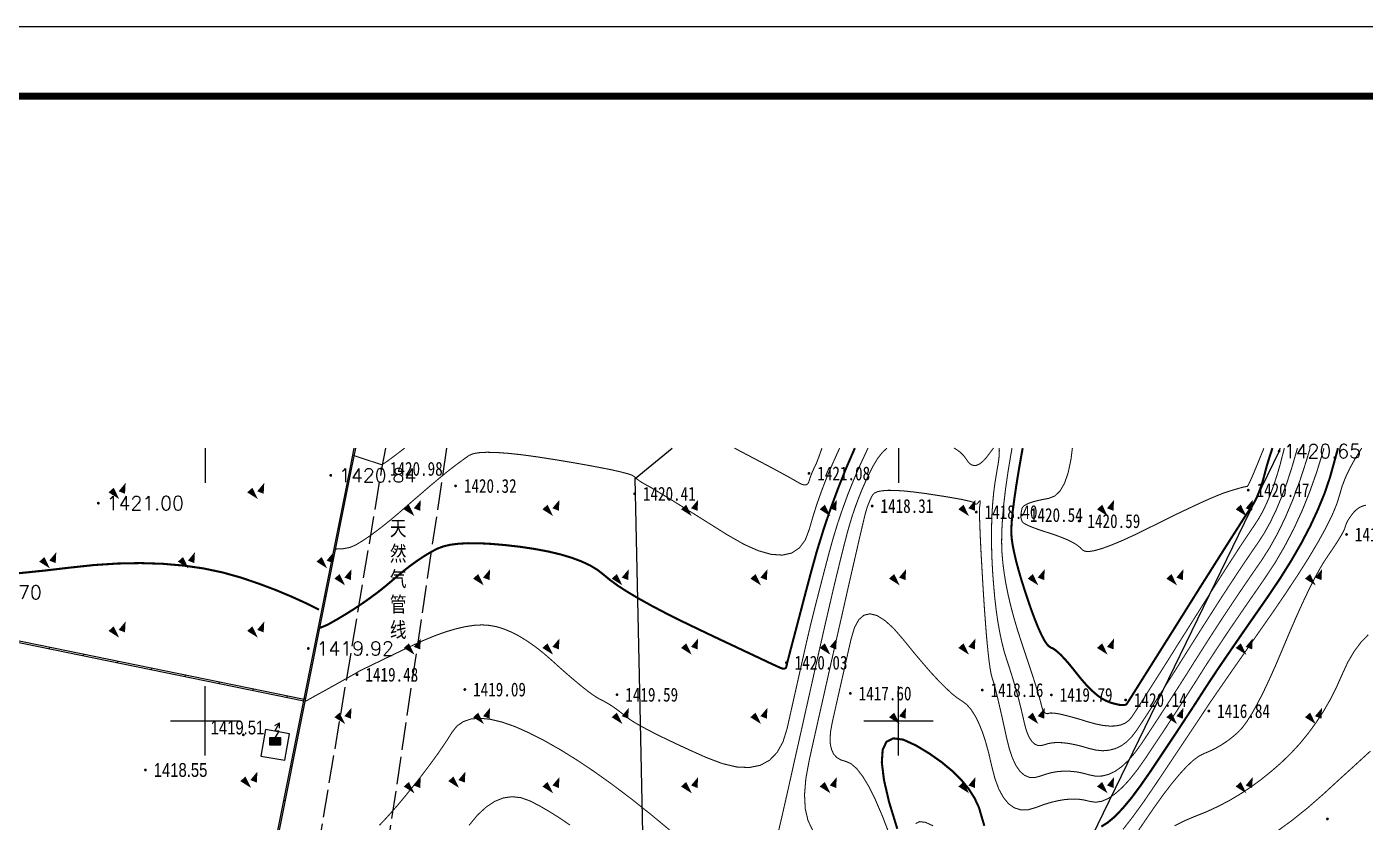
# Model space of a CAD drawing. Extents: x 496261 to 1768172, y 3738341 to 4579341.
# Drawn here: x 497074.3 to 497267.3, y 4379685.4 to 4379800.2 of the extents above; entities that cross this region are included whole.
import ezdxf
from ezdxf.enums import TextEntityAlignment as Align

# ---------------------------------------------------------------- set-up
doc = ezdxf.new("R2010")
doc.units = 0
doc.header["$MEASUREMENT"] = 0
doc.linetypes.add('X1', pattern=[5, 4, -1])
doc.layers.get('0').update_dxf_attribs({"color": 8, "linetype": 'CONTINUOUS'})
for name, color, linetype in [('DGX', 8, 'CONTINUOUS'), ('DMTZ', 8, 'CONTINUOUS'), ('GCD', 8, 'CONTINUOUS'), ('GXYZ', 8, 'CONTINUOUS'), ('JMD', 8, 'CONTINUOUS'), ('lgcd', 8, 'CONTINUOUS'), ('PUB_TITLE', 7, 'CONTINUOUS'), ('TK', 8, 'CONTINUOUS'), ('ZBTZ', 8, 'CONTINUOUS')]:
    doc.layers.add(name, color=color, linetype=linetype)
doc.styles.add('HZ', font='', dxfattribs={"width": 0.8})
doc.styles.get("Standard").update_dxf_attribs({"font": 'rs.shx', "bigfont": 'hztxt.shx'})
doc.styles.add('SZTH', font='', dxfattribs={"width": 0.8, "height": 3})
doc.styles.get('HZ').set_extended_font_data('SimSun')
doc.styles.get('SZTH').set_extended_font_data('FZZhongDengXian-Z07S')
doc.linetypes.add('10411', pattern='A,2,[150,AAA.SHX,S=1,R=0,X=0,Y=1],2,[151,AAA.SHX,S=1,R=0,X=0,Y=3],1e-11', length=4)

# ---------------------------------------------------------------- blocks, each defined once
blk = doc.blocks.new('GC200')
at = {"linetype": 'Continuous', "const_width": 0.2, "flags": 128}
blk.add_lwpolyline([(-0.1, 0, 1), (0.1, 0, 1)], format="xyb", close=True, dxfattribs=at)
blk = doc.blocks.new('gc090')
for points in [[(1.07, 1.45, 0, 1, 0), (0.52, 0.05, 1, 1, 0)], [(-1.02, 0.41, 1, 0, 0), (0.15, -0.9, 0, 0, 0)]]:
    blk.add_lwpolyline(points, format="xyseb")
blk = doc.blocks.new('*U17')
at = {"linetype": 'Continuous'}
for points in [[(0.8, 1), (-0.8, 1), (0.8, 0)], [(-0.8, 0), (0.8, 0), (-0.8, 1)], [(0.8, 0), (-0.8, 0), (0, 0)]]:
    blk.add_solid(points, dxfattribs=at)
blk = doc.blocks.new('gc129')
at = {"linetype": 'Continuous', "flags": 128}
for points in [[(-0.05, 2), (0.64, 3.2)], [(-0.05, 2.8), (0.64, 3.2)], [(0.58, 2), (-0.05, 2)], [(0, 1), (0.58, 2)], [(0.64, 2.4), (0.64, 3.2)], [(-0.8, 0), (0, 0), (0.8, 0), (0.8, 1), (-0.8, 1), (-0.8, 0)]]:
    blk.add_lwpolyline(points, dxfattribs=at)
at = {"linetype": 'Continuous'}
blk.add_blockref('*U17', (0, 0), dxfattribs=at)

msp = doc.modelspace()

# ---------------------------------------------------------------- linework, layer by layer
at = {"layer": 'DGX', "color": 8, "linetype": 'Continuous'}
for points, const_width, elevation in [([(497114.44, 4379702.82), (497114.84, 4379703.04), (497116.22, 4379703.81), (497117.57, 4379704.55), (497118.74, 4379705.2), (497119.73, 4379705.76), (497120.55, 4379706.22), (497121.19, 4379706.58), (497121.66, 4379706.84), (497121.95, 4379707.01), (497122.07, 4379707.09), (497122.21, 4379707.17), (497122.58, 4379707.35), (497123.18, 4379707.65), (497124.01, 4379708.05), (497125.06, 4379708.56), (497126.34, 4379709.18), (497127.85, 4379709.91), (497129.59, 4379710.74), (497131.39, 4379711.57), (497133.08, 4379712.27), (497134.67, 4379712.84), (497136.15, 4379713.28), (497137.53, 4379713.6), (497138.79, 4379713.79), (497139.96, 4379713.85), (497141.01, 4379713.78), (497142.03, 4379713.59), (497143.09, 4379713.26), (497144.18, 4379712.81), (497145.3, 4379712.23), (497146.46, 4379711.51), (497147.66, 4379710.67), (497148.89, 4379709.7), (497150.15, 4379708.59), (497151.38, 4379707.48), (497152.51, 4379706.49), (497153.53, 4379705.63), (497154.44, 4379704.88), (497155.24, 4379704.25), (497155.94, 4379703.74), (497156.54, 4379703.35), (497157.02, 4379703.08), (497157.46, 4379702.86), (497157.9, 4379702.62), (497158.35, 4379702.35), (497158.8, 4379702.06), (497159.25, 4379701.74), (497159.71, 4379701.4), (497160.17, 4379701.04), (497160.64, 4379700.66), (497161.23, 4379700.22), (497162.07, 4379699.69), (497163.15, 4379699.08), (497164.48, 4379698.38), (497166.06, 4379697.59), (497167.88, 4379696.72), (497169.95, 4379695.76), (497172.27, 4379694.72), (497174.59, 4379693.84), (497176.66, 4379693.35), (497178.49, 4379693.27), (497180.07, 4379693.59), (497181.4, 4379694.32), (497182.49, 4379695.44), (497183.34, 4379696.97), (497183.94, 4379698.9), (497184.4, 4379700.96), (497184.83, 4379702.88), (497185.23, 4379704.66), (497185.6, 4379706.29), (497185.93, 4379707.79), (497186.24, 4379709.14), (497186.51, 4379710.35), (497186.75, 4379711.41), (497187, 4379712.48), (497187.29, 4379713.71), (497187.63, 4379715.08), (497188.01, 4379716.61), (497188.44, 4379718.28), (497188.91, 4379720.11), (497189.42, 4379722.08), (497189.98, 4379724.21), (497190.59, 4379726.4), (497191.25, 4379728.57), (497191.98, 4379730.7), (497192.75, 4379732.81), (497193.59, 4379734.89), (497194.48, 4379736.95), (497195.43, 4379738.98), (497195.62, 4379739.36)], 0.15, 1419.5), ([(497116.56, 4379713.42), (497117.65, 4379713.87), (497118.99, 4379714.63), (497120.28, 4379715.4), (497121.52, 4379716.18), (497122.7, 4379716.97), (497123.83, 4379717.77), (497124.91, 4379718.57), (497125.93, 4379719.38), (497126.91, 4379720.2), (497127.84, 4379721), (497128.74, 4379721.73), (497129.61, 4379722.41), (497130.46, 4379723.02), (497131.28, 4379723.58), (497132.07, 4379724.08), (497132.83, 4379724.51), (497133.57, 4379724.89), (497134.39, 4379725.19), (497135.39, 4379725.42), (497136.58, 4379725.57), (497137.97, 4379725.64), (497139.54, 4379725.63), (497141.3, 4379725.54), (497143.24, 4379725.37), (497145.38, 4379725.13), (497147.52, 4379724.81), (497149.49, 4379724.44), (497151.27, 4379724.02), (497152.87, 4379723.54), (497154.29, 4379723.01), (497155.54, 4379722.42), (497156.6, 4379721.78), (497157.49, 4379721.08), (497158.4, 4379720.33), (497159.54, 4379719.5), (497160.92, 4379718.61), (497162.54, 4379717.65), (497164.39, 4379716.62), (497166.48, 4379715.52), (497168.8, 4379714.36), (497171.35, 4379713.13), (497173.87, 4379711.93), (497176.08, 4379710.89), (497177.98, 4379709.99), (497179.58, 4379709.24), (497180.86, 4379708.63), (497181.84, 4379708.17), (497182.52, 4379707.86), (497182.88, 4379707.69), (497183.08, 4379707.61), (497183.25, 4379707.56), (497183.41, 4379707.53), (497183.54, 4379707.54), (497183.64, 4379707.57), (497183.73, 4379707.63), (497183.79, 4379707.71), (497183.83, 4379707.83), (497183.86, 4379707.95), (497183.89, 4379708.07), (497183.91, 4379708.17), (497183.93, 4379708.27), (497183.95, 4379708.36), (497183.97, 4379708.44), (497183.99, 4379708.52), (497184, 4379708.58), (497184.07, 4379708.83), (497184.23, 4379709.47), (497184.5, 4379710.49), (497184.87, 4379711.89), (497185.34, 4379713.68), (497185.91, 4379715.85), (497186.58, 4379718.41), (497187.36, 4379721.35), (497188.22, 4379724.46), (497189.17, 4379727.54), (497190.19, 4379730.57), (497191.3, 4379733.57), (497192.48, 4379736.53), (497193.71, 4379739.36)], 0.3, 1420), ([(497118.83, 4379724.8), (497118.88, 4379724.8), (497119.96, 4379724.85), (497120.87, 4379725.03), (497121.62, 4379725.34), (497122.32, 4379725.75), (497123.07, 4379726.23), (497123.88, 4379726.79), (497124.75, 4379727.43), (497125.66, 4379728.13), (497126.64, 4379728.92), (497127.67, 4379729.78), (497128.75, 4379730.71), (497129.81, 4379731.64), (497130.79, 4379732.48), (497131.68, 4379733.25), (497132.48, 4379733.94), (497133.2, 4379734.54), (497133.82, 4379735.06), (497134.36, 4379735.51), (497134.8, 4379735.87), (497135.21, 4379736.19), (497135.61, 4379736.5), (497136.02, 4379736.81), (497136.43, 4379737.12), (497136.84, 4379737.42), (497137.25, 4379737.72), (497137.66, 4379738.02), (497138.07, 4379738.31), (497138.63, 4379738.55), (497139.47, 4379738.7), (497140.6, 4379738.76), (497142.01, 4379738.73), (497143.7, 4379738.61), (497145.68, 4379738.4), (497147.94, 4379738.09), (497150.49, 4379737.69), (497153.02, 4379737.27), (497155.23, 4379736.88), (497157.13, 4379736.52), (497158.71, 4379736.21), (497159.97, 4379735.92), (497160.91, 4379735.67), (497161.54, 4379735.46), (497161.85, 4379735.28), (497162.02, 4379735.12), (497162.21, 4379734.96), (497162.42, 4379734.79), (497162.66, 4379734.62), (497162.93, 4379734.44), (497163.22, 4379734.27), (497163.53, 4379734.09), (497163.87, 4379733.91), (497164.36, 4379733.64), (497165.11, 4379733.19), (497166.13, 4379732.57), (497167.43, 4379731.78), (497168.99, 4379730.81), (497170.82, 4379729.67), (497172.91, 4379728.36), (497175.28, 4379726.87), (497177.65, 4379725.51), (497179.77, 4379724.56), (497181.64, 4379724.03), (497183.25, 4379723.92), (497184.6, 4379724.22), (497185.7, 4379724.95), (497186.55, 4379726.09), (497187.14, 4379727.65), (497187.65, 4379729.44), (497188.23, 4379731.27), (497188.89, 4379733.13), (497189.62, 4379735.04), (497190.44, 4379736.98), (497191.33, 4379738.96), (497191.51, 4379739.36)], 0.15, 1420.5), ([(497121.52, 4379738.26), (497121.59, 4379738.24), (497123.67, 4379737.55), (497124.95, 4379737.13), (497125.42, 4379736.98), (497125.58, 4379737.03), (497125.91, 4379737.23), (497126.41, 4379737.58), (497127.08, 4379738.07), (497127.92, 4379738.71), (497128.77, 4379739.36)], 0.15, 1421), ([(497176.34, 4379739.36), (497176.91, 4379739.06), (497178.87, 4379738.03), (497180.58, 4379737.13), (497182.04, 4379736.35), (497183.26, 4379735.69), (497184.23, 4379735.16), (497184.95, 4379734.75), (497185.43, 4379734.47), (497185.76, 4379734.28), (497186.06, 4379734.14), (497186.32, 4379734.07), (497186.55, 4379734.05), (497186.74, 4379734.09), (497186.9, 4379734.2), (497187.02, 4379734.36), (497187.1, 4379734.58), (497187.17, 4379734.83), (497187.25, 4379735.09), (497187.35, 4379735.35), (497187.45, 4379735.62), (497187.56, 4379735.89), (497187.69, 4379736.17), (497187.82, 4379736.46), (497187.97, 4379736.75), (497188.17, 4379737.19), (497188.46, 4379737.94), (497188.84, 4379739), (497188.97, 4379739.36)], 0.15, 1421), ([(497182.39, 4379682.76), (497183.17, 4379686.1), (497184.05, 4379689.98), (497184.94, 4379693.97), (497185.78, 4379697.7), (497186.55, 4379701.14), (497187.26, 4379704.31), (497187.91, 4379707.21), (497188.5, 4379709.83), (497189.03, 4379712.17), (497189.5, 4379714.25), (497189.94, 4379716.14), (497190.36, 4379717.95), (497190.76, 4379719.67), (497191.16, 4379721.32), (497191.54, 4379722.88), (497191.91, 4379724.36), (497192.26, 4379725.76), (497192.6, 4379727.08), (497192.96, 4379728.34), (497193.34, 4379729.6), (497193.76, 4379730.83), (497194.21, 4379732.05), (497194.69, 4379733.26), (497195.21, 4379734.45), (497195.76, 4379735.62), (497196.34, 4379736.78), (497196.98, 4379737.85), (497197.69, 4379738.75), (497198.35, 4379739.36)], 0.15, 1419), ([(497187.65, 4379684.19), (497186.96, 4379685.59), (497186.56, 4379687.3), (497186.45, 4379689.33), (497186.64, 4379691.68), (497187.13, 4379694.34), (497187.76, 4379697.16), (497188.39, 4379699.98), (497189.03, 4379702.81), (497189.67, 4379705.65), (497190.31, 4379708.5), (497190.96, 4379711.35), (497191.61, 4379714.21), (497192.26, 4379717.08), (497192.87, 4379719.79), (497193.42, 4379722.18), (497193.9, 4379724.27), (497194.3, 4379726.03), (497194.64, 4379727.48), (497194.91, 4379728.62), (497195.1, 4379729.44), (497195.23, 4379729.94), (497195.33, 4379730.29), (497195.43, 4379730.63), (497195.54, 4379730.96), (497195.67, 4379731.3), (497195.8, 4379731.62), (497195.94, 4379731.95), (497196.09, 4379732.27), (497196.25, 4379732.58), (497196.51, 4379732.86), (497196.96, 4379733.07), (497197.62, 4379733.2), (497198.47, 4379733.27), (497199.51, 4379733.26), (497200.76, 4379733.18), (497202.2, 4379733.03), (497203.83, 4379732.82), (497205.46, 4379732.57), (497206.88, 4379732.35), (497208.09, 4379732.14), (497209.09, 4379731.96), (497209.88, 4379731.79), (497210.46, 4379731.65), (497210.83, 4379731.53), (497210.99, 4379731.42), (497211.04, 4379731.35), (497211.1, 4379731.29), (497211.17, 4379731.27), (497211.24, 4379731.28), (497211.31, 4379731.31), (497211.39, 4379731.37), (497211.47, 4379731.46), (497211.56, 4379731.58), (497211.64, 4379731.69), (497211.7, 4379731.75), (497211.75, 4379731.76), (497211.78, 4379731.72), (497211.79, 4379731.64), (497211.79, 4379731.51), (497211.77, 4379731.33), (497211.73, 4379731.11), (497211.7, 4379730.7), (497211.69, 4379729.98), (497211.71, 4379728.95), (497211.76, 4379727.61), (497211.83, 4379725.95), (497211.93, 4379723.97), (497212.06, 4379721.69), (497212.21, 4379719.09), (497212.38, 4379716.47), (497212.55, 4379714.14), (497212.71, 4379712.1), (497212.88, 4379710.35), (497213.04, 4379708.88), (497213.2, 4379707.69), (497213.36, 4379706.79), (497213.52, 4379706.18), (497213.69, 4379705.64), (497213.89, 4379704.94), (497214.11, 4379704.08), (497214.36, 4379703.07), (497214.63, 4379701.91), (497214.93, 4379700.59), (497215.26, 4379699.11), (497215.61, 4379697.48), (497216.01, 4379695.91), (497216.46, 4379694.59), (497216.97, 4379693.52), (497217.54, 4379692.71), (497218.18, 4379692.15), (497218.87, 4379691.85), (497219.62, 4379691.81), (497220.43, 4379692.02), (497221.28, 4379692.32), (497222.14, 4379692.55), (497223, 4379692.69), (497223.89, 4379692.75), (497224.78, 4379692.73), (497225.68, 4379692.64), (497226.6, 4379692.46), (497227.53, 4379692.21), (497228.46, 4379692.02), (497229.39, 4379692.05), (497230.33, 4379692.28), (497231.26, 4379692.73), (497232.19, 4379693.39), (497233.13, 4379694.26), (497234.06, 4379695.34), (497235, 4379696.63), (497235.94, 4379698.05), (497236.9, 4379699.51), (497237.88, 4379701.01), (497238.88, 4379702.54), (497239.89, 4379704.12), (497240.93, 4379705.74), (497241.98, 4379707.4), (497243.05, 4379709.1), (497244.14, 4379710.82), (497245.25, 4379712.55), (497246.38, 4379714.29), (497247.53, 4379716.04), (497248.7, 4379717.79), (497249.89, 4379719.55), (497251.1, 4379721.32), (497252.33, 4379723.09), (497253.54, 4379724.98), (497254.71, 4379727.09), (497255.83, 4379729.41), (497256.9, 4379731.95), (497257.92, 4379734.71), (497258.89, 4379737.69), (497259.38, 4379739.36)], 0.15, 1418.5), ([(497198.7, 4379683.61), (497197.67, 4379686.3), (497196.68, 4379688.6), (497195.74, 4379690.5), (497194.83, 4379692.01), (497193.97, 4379693.12), (497193.14, 4379693.84), (497192.36, 4379694.17), (497191.67, 4379694.37), (497191.1, 4379694.72), (497190.66, 4379695.2), (497190.36, 4379695.82), (497190.18, 4379696.58), (497190.13, 4379697.48), (497190.22, 4379698.52), (497190.43, 4379699.69), (497190.72, 4379700.98), (497191.02, 4379702.33), (497191.34, 4379703.75), (497191.68, 4379705.24), (497192.03, 4379706.8), (497192.4, 4379708.43), (497192.78, 4379710.13), (497193.19, 4379711.9), (497193.66, 4379713.47), (497194.27, 4379714.59), (497195.01, 4379715.25), (497195.89, 4379715.45), (497196.9, 4379715.2), (497198.04, 4379714.49), (497199.32, 4379713.33), (497200.72, 4379711.71), (497202.15, 4379709.95), (497203.47, 4379708.38), (497204.68, 4379706.99), (497205.79, 4379705.79), (497206.8, 4379704.78), (497207.7, 4379703.94), (497208.5, 4379703.3), (497209.2, 4379702.84), (497209.83, 4379702.37), (497210.43, 4379701.7), (497211, 4379700.83), (497211.55, 4379699.76), (497212.07, 4379698.49), (497212.56, 4379697.02), (497213.02, 4379695.35), (497213.45, 4379693.48), (497213.92, 4379691.67), (497214.48, 4379690.15), (497215.14, 4379688.95), (497215.88, 4379688.04), (497216.72, 4379687.45), (497217.66, 4379687.16), (497218.68, 4379687.17), (497219.8, 4379687.49), (497220.94, 4379687.92), (497222.04, 4379688.25), (497223.09, 4379688.5), (497224.09, 4379688.66), (497225.05, 4379688.72), (497225.95, 4379688.7), (497226.82, 4379688.58), (497227.63, 4379688.38), (497228.45, 4379688.26), (497229.32, 4379688.4), (497230.25, 4379688.8), (497231.23, 4379689.46), (497232.26, 4379690.37), (497233.35, 4379691.55), (497234.49, 4379692.99), (497235.68, 4379694.68), (497236.87, 4379696.47), (497238, 4379698.17), (497239.07, 4379699.8), (497240.09, 4379701.36), (497241.05, 4379702.83), (497241.95, 4379704.23), (497242.79, 4379705.54), (497243.57, 4379706.78), (497244.37, 4379708.05), (497245.28, 4379709.44), (497246.28, 4379710.96), (497247.38, 4379712.62), (497248.59, 4379714.4), (497249.89, 4379716.3), (497251.3, 4379718.34), (497252.8, 4379720.51), (497254.31, 4379722.79), (497255.71, 4379725.2), (497257.02, 4379727.71), (497258.23, 4379730.34), (497259.33, 4379733.08), (497260.34, 4379735.93), (497261.25, 4379738.9), (497261.37, 4379739.36)], 0.15, 1418), ([(497208.01, 4379739.36), (497208.33, 4379739.19), (497208.93, 4379738.75), (497209.41, 4379738.27), (497209.79, 4379737.75), (497210.12, 4379737.28), (497210.47, 4379736.98), (497210.86, 4379736.85), (497211.27, 4379736.88), (497211.7, 4379737.07), (497212.16, 4379737.43), (497212.65, 4379737.96), (497213.17, 4379738.65), (497213.65, 4379739.29), (497213.72, 4379739.36)], 0.15, 1419), ([(497214.5, 4379739.36), (497214.55, 4379739.02), (497214.53, 4379738.26), (497214.4, 4379737.21), (497214.17, 4379735.88), (497213.92, 4379734.38), (497213.72, 4379732.8), (497213.57, 4379731.14), (497213.47, 4379729.4), (497213.42, 4379727.59), (497213.42, 4379725.7), (497213.47, 4379723.73), (497213.57, 4379721.69), (497213.72, 4379719.67), (497213.89, 4379717.76), (497214.1, 4379715.96), (497214.34, 4379714.29), (497214.62, 4379712.72), (497214.93, 4379711.28), (497215.27, 4379709.94), (497215.65, 4379708.73), (497216.03, 4379707.58), (497216.39, 4379706.44), (497216.73, 4379705.31), (497217.04, 4379704.2), (497217.34, 4379703.11), (497217.62, 4379702.03), (497217.87, 4379700.96), (497218.11, 4379699.91), (497218.35, 4379698.94), (497218.63, 4379698.13), (497218.94, 4379697.48), (497219.29, 4379696.98), (497219.68, 4379696.64), (497220.1, 4379696.45), (497220.56, 4379696.43), (497221.06, 4379696.56), (497221.61, 4379696.73), (497222.23, 4379696.84), (497222.92, 4379696.88), (497223.68, 4379696.85), (497224.51, 4379696.75), (497225.41, 4379696.58), (497226.38, 4379696.35), (497227.42, 4379696.04), (497228.47, 4379695.79), (497229.46, 4379695.69), (497230.4, 4379695.77), (497231.29, 4379696), (497232.13, 4379696.4), (497232.91, 4379696.96), (497233.64, 4379697.69), (497234.31, 4379698.58), (497235.01, 4379699.63), (497235.8, 4379700.84), (497236.69, 4379702.21), (497237.67, 4379703.73), (497238.74, 4379705.42), (497239.91, 4379707.26), (497241.17, 4379709.26), (497242.53, 4379711.42), (497243.9, 4379713.6), (497245.22, 4379715.66), (497246.47, 4379717.62), (497247.67, 4379719.46), (497248.8, 4379721.18), (497249.88, 4379722.8), (497250.89, 4379724.3), (497251.85, 4379725.68), (497252.76, 4379727.09), (497253.63, 4379728.66), (497254.47, 4379730.4), (497255.26, 4379732.3), (497256.03, 4379734.36), (497256.75, 4379736.58), (497257.44, 4379738.96), (497257.55, 4379739.36)], 0.15, 1419), ([(497216.38, 4379739.36), (497216.15, 4379738.05), (497215.75, 4379735.61), (497215.43, 4379733.32), (497215.18, 4379731.2), (497215.01, 4379729.23), (497214.91, 4379727.42), (497214.88, 4379725.78), (497214.93, 4379724.29), (497215.05, 4379722.86), (497215.24, 4379721.37), (497215.49, 4379719.82), (497215.81, 4379718.22), (497216.2, 4379716.57), (497216.66, 4379714.86), (497217.18, 4379713.09), (497217.77, 4379711.27), (497218.36, 4379709.51), (497218.88, 4379707.94), (497219.34, 4379706.55), (497219.73, 4379705.34), (497220.05, 4379704.31), (497220.3, 4379703.47), (497220.48, 4379702.81), (497220.6, 4379702.33), (497220.69, 4379701.97), (497220.79, 4379701.67), (497220.91, 4379701.43), (497221.04, 4379701.25), (497221.18, 4379701.12), (497221.34, 4379701.05), (497221.51, 4379701.04), (497221.69, 4379701.09), (497221.95, 4379701.14), (497222.33, 4379701.13), (497222.84, 4379701.07), (497223.48, 4379700.94), (497224.24, 4379700.76), (497225.14, 4379700.52), (497226.16, 4379700.23), (497227.31, 4379699.87), (497228.47, 4379699.55), (497229.53, 4379699.34), (497230.48, 4379699.25), (497231.32, 4379699.27), (497232.06, 4379699.41), (497232.69, 4379699.67), (497233.21, 4379700.04), (497233.63, 4379700.53), (497234.08, 4379701.21), (497234.7, 4379702.17), (497235.49, 4379703.41), (497236.45, 4379704.92), (497237.59, 4379706.71), (497238.89, 4379708.77), (497240.36, 4379711.12), (497242.01, 4379713.73), (497243.67, 4379716.37), (497245.19, 4379718.78), (497246.57, 4379720.95), (497247.81, 4379722.88), (497248.91, 4379724.58), (497249.87, 4379726.04), (497250.69, 4379727.27), (497251.37, 4379728.27), (497251.97, 4379729.2), (497252.55, 4379730.24), (497253.1, 4379731.38), (497253.63, 4379732.64), (497254.13, 4379734), (497254.61, 4379735.47), (497255.07, 4379737.04), (497255.5, 4379738.73), (497255.66, 4379739.36)], 0.15, 1419.5), ([(497217.92, 4379739.36), (497217.8, 4379738.73), (497217.36, 4379736.21), (497217, 4379733.98), (497216.71, 4379732.01), (497216.49, 4379730.32), (497216.35, 4379728.9), (497216.28, 4379727.76), (497216.29, 4379726.89), (497216.36, 4379726.11), (497216.5, 4379725.21), (497216.71, 4379724.2), (497216.97, 4379723.07), (497217.3, 4379721.84), (497217.69, 4379720.49), (497218.15, 4379719.03), (497218.67, 4379717.45), (497219.2, 4379715.92), (497219.7, 4379714.58), (497220.17, 4379713.43), (497220.6, 4379712.48), (497220.99, 4379711.71), (497221.36, 4379711.14), (497221.69, 4379710.77), (497221.98, 4379710.58), (497222.28, 4379710.45), (497222.64, 4379710.21), (497223.04, 4379709.88), (497223.48, 4379709.46), (497223.98, 4379708.93), (497224.53, 4379708.31), (497225.12, 4379707.59), (497225.77, 4379706.77), (497226.43, 4379705.95), (497227.07, 4379705.22), (497227.69, 4379704.57), (497228.3, 4379704.02), (497228.88, 4379703.54), (497229.45, 4379703.16), (497230, 4379702.87), (497230.53, 4379702.66), (497231.03, 4379702.51), (497231.47, 4379702.4), (497231.86, 4379702.32), (497232.18, 4379702.28), (497232.46, 4379702.28), (497232.68, 4379702.31), (497232.84, 4379702.37), (497232.95, 4379702.48), (497233.15, 4379702.79), (497233.6, 4379703.5), (497234.3, 4379704.61), (497235.24, 4379706.11), (497236.43, 4379708), (497237.87, 4379710.29), (497239.56, 4379712.97), (497241.49, 4379716.05), (497243.43, 4379719.15), (497245.16, 4379721.89), (497246.66, 4379724.27), (497247.95, 4379726.3), (497249.02, 4379727.97), (497249.86, 4379729.29), (497250.49, 4379730.25), (497250.9, 4379730.86), (497251.19, 4379731.31), (497251.47, 4379731.81), (497251.74, 4379732.37), (497251.99, 4379732.98), (497252.24, 4379733.64), (497252.47, 4379734.36), (497252.69, 4379735.12), (497252.9, 4379735.94), (497253.16, 4379736.89), (497253.52, 4379738.07), (497253.94, 4379739.36)], 0.3, 1420), ([(497225.09, 4379739.36), (497224.88, 4379737.71), (497224.48, 4379735.82), (497223.96, 4379734.31), (497223.32, 4379733.19), (497222.57, 4379732.46), (497221.69, 4379732.11), (497220.82, 4379731.95), (497220.05, 4379731.78), (497219.4, 4379731.61), (497218.86, 4379731.43), (497218.43, 4379731.23), (497218.11, 4379731.03), (497217.9, 4379730.82), (497217.8, 4379730.61), (497217.76, 4379730.39), (497217.73, 4379730.2), (497217.7, 4379730.03), (497217.68, 4379729.89), (497217.66, 4379729.76), (497217.65, 4379729.65), (497217.65, 4379729.56), (497217.65, 4379729.5), (497217.65, 4379729.44), (497217.66, 4379729.37), (497217.68, 4379729.29), (497217.7, 4379729.21), (497217.72, 4379729.11), (497217.75, 4379729.01), (497217.79, 4379728.9), (497217.83, 4379728.78), (497217.93, 4379728.65), (497218.14, 4379728.49), (497218.46, 4379728.31), (497218.9, 4379728.11), (497219.45, 4379727.89), (497220.12, 4379727.64), (497220.9, 4379727.38), (497221.79, 4379727.09), (497222.69, 4379726.79), (497223.51, 4379726.49), (497224.23, 4379726.19), (497224.87, 4379725.89), (497225.42, 4379725.59), (497225.87, 4379725.29), (497226.24, 4379724.99), (497226.52, 4379724.69), (497226.87, 4379724.48), (497227.47, 4379724.44), (497228.32, 4379724.58), (497229.41, 4379724.89), (497230.74, 4379725.38), (497232.32, 4379726.04), (497234.15, 4379726.88), (497236.22, 4379727.9), (497238.32, 4379728.94), (497240.22, 4379729.88), (497241.93, 4379730.69), (497243.44, 4379731.4), (497244.76, 4379731.99), (497245.88, 4379732.47), (497246.8, 4379732.84), (497247.53, 4379733.09), (497248.13, 4379733.27), (497248.66, 4379733.43), (497249.11, 4379733.56), (497249.49, 4379733.67), (497249.81, 4379733.75), (497250.05, 4379733.8), (497250.22, 4379733.83), (497250.32, 4379733.84), (497250.47, 4379734.04), (497250.76, 4379734.65), (497251.21, 4379735.68), (497251.81, 4379737.12), (497252.56, 4379738.98), (497252.71, 4379739.36)], 0.15, 1420.5), ([(497229.26, 4379684.75), (497230.17, 4379685.32), (497231.2, 4379686.18), (497232.33, 4379687.36), (497233.57, 4379688.84), (497234.91, 4379690.64), (497236.36, 4379692.73), (497237.8, 4379694.89), (497239.1, 4379696.84), (497240.27, 4379698.6), (497241.3, 4379700.17), (497242.2, 4379701.54), (497242.96, 4379702.71), (497243.59, 4379703.69), (497244.09, 4379704.47), (497244.61, 4379705.27), (497245.31, 4379706.33), (497246.18, 4379707.64), (497247.24, 4379709.19), (497248.48, 4379711), (497249.9, 4379713.06), (497251.5, 4379715.36), (497253.28, 4379717.92), (497255.06, 4379720.57), (497256.68, 4379723.16), (497258.13, 4379725.68), (497259.41, 4379728.13), (497260.52, 4379730.53), (497261.47, 4379732.85), (497262.24, 4379735.12), (497262.85, 4379737.32), (497263.4, 4379739.36)], 0.3, 1417.5), ([(497232.4, 4379684.35), (497233.79, 4379686.14), (497235.34, 4379688.28), (497237.04, 4379690.78), (497238.73, 4379693.3), (497240.2, 4379695.51), (497241.46, 4379697.4), (497242.51, 4379698.98), (497243.35, 4379700.24), (497243.98, 4379701.19), (497244.4, 4379701.83), (497244.61, 4379702.15), (497244.84, 4379702.5), (497245.34, 4379703.22), (497246.09, 4379704.31), (497247.1, 4379705.77), (497248.37, 4379707.61), (497249.91, 4379709.81), (497251.7, 4379712.39), (497253.76, 4379715.33), (497255.82, 4379718.35), (497257.65, 4379721.12), (497259.24, 4379723.64), (497260.6, 4379725.93), (497261.71, 4379727.97), (497262.6, 4379729.78), (497263.24, 4379731.34), (497263.65, 4379732.66), (497264, 4379733.88), (497264.49, 4379735.15), (497265.12, 4379736.47), (497265.88, 4379737.84), (497266.77, 4379739.27), (497266.83, 4379739.36)], 0.15, 1417), ([(497233.98, 4379683.26), (497235.4, 4379685.35), (497236.84, 4379687.45), (497238.17, 4379689.31), (497239.41, 4379690.93), (497240.54, 4379692.29), (497241.56, 4379693.41), (497242.49, 4379694.28), (497243.31, 4379694.9), (497244.03, 4379695.27), (497244.69, 4379695.54), (497245.34, 4379695.84), (497245.98, 4379696.18), (497246.61, 4379696.55), (497247.22, 4379696.95), (497247.83, 4379697.39), (497248.42, 4379697.87), (497249, 4379698.38), (497249.61, 4379699.03), (497250.27, 4379699.93), (497250.99, 4379701.07), (497251.76, 4379702.45), (497252.6, 4379704.08), (497253.48, 4379705.95), (497254.43, 4379708.07), (497255.43, 4379710.43), (497256.43, 4379712.81), (497257.37, 4379714.98), (497258.26, 4379716.95), (497259.1, 4379718.72), (497259.87, 4379720.28), (497260.6, 4379721.63), (497261.27, 4379722.78), (497261.88, 4379723.72), (497262.43, 4379724.52), (497262.92, 4379725.25), (497263.34, 4379725.9), (497263.69, 4379726.47), (497263.98, 4379726.97), (497264.2, 4379727.39), (497264.36, 4379727.73), (497264.44, 4379728), (497264.51, 4379728.23), (497264.61, 4379728.47), (497264.72, 4379728.72), (497264.87, 4379728.99), (497265.04, 4379729.26), (497265.24, 4379729.54), (497265.46, 4379729.83), (497265.7, 4379730.13), (497265.98, 4379730.41), (497266.29, 4379730.66), (497266.63, 4379730.86), (497267.01, 4379731.02), (497267.42, 4379731.13)], 0.15, 1416.5), ([(497116.41, 4379716.05), (497114.81, 4379716.86), (497112.48, 4379717.92), (497110.09, 4379718.92), (497107.63, 4379719.84), (497105.12, 4379720.69), (497102.51, 4379721.42), (497099.76, 4379722), (497096.88, 4379722.41), (497093.86, 4379722.67), (497090.7, 4379722.77), (497087.41, 4379722.71), (497083.98, 4379722.49), (497080.42, 4379722.11), (497076.75, 4379721.68), (497073.02, 4379721.3), (497069.21, 4379720.96), (497065.34, 4379720.67), (497061.4, 4379720.43), (497044.46, 4379717.59)], 0.3, 1420), ([(497239.83, 4379684.87), (497241.34, 4379685.62), (497242.94, 4379686.29), (497244.56, 4379686.94), (497246.16, 4379687.69), (497247.74, 4379688.51), (497249.28, 4379689.43), (497250.8, 4379690.43), (497252.29, 4379691.52), (497253.75, 4379692.69), (497255.19, 4379693.95), (497256.57, 4379695.28), (497257.87, 4379696.69), (497259.09, 4379698.18), (497260.23, 4379699.74), (497261.3, 4379701.37), (497262.28, 4379703.07), (497263.18, 4379704.85), (497264, 4379706.7), (497264.82, 4379708.48), (497265.73, 4379710.02), (497266.71, 4379711.34), (497267.77, 4379712.43)], 0.15, 1416), ([(497125.13, 4379684.94), (497125.96, 4379685.81), (497126.86, 4379686.81), (497127.84, 4379687.93), (497128.88, 4379689.18), (497129.93, 4379690.48), (497130.93, 4379691.73), (497131.86, 4379692.95), (497132.74, 4379694.13), (497133.56, 4379695.26), (497134.31, 4379696.36), (497135.01, 4379697.41), (497135.65, 4379698.43), (497136.36, 4379699.3), (497137.26, 4379699.91), (497138.36, 4379700.28), (497139.65, 4379700.38), (497141.13, 4379700.23), (497142.81, 4379699.83), (497144.68, 4379699.18), (497146.74, 4379698.26), (497148.95, 4379697.13), (497151.26, 4379695.82), (497153.67, 4379694.32), (497156.18, 4379692.64), (497158.79, 4379690.77), (497161.5, 4379688.72), (497164.31, 4379686.48), (497167.22, 4379684.06)], 0.15, 1419), ([(497199.83, 4379684.43), (497198.65, 4379688.28), (497197.91, 4379691.47), (497197.6, 4379693.98), (497197.72, 4379695.82), (497198.27, 4379696.99), (497199.26, 4379697.48), (497200.68, 4379697.3), (497202.54, 4379696.45), (497204.5, 4379695.26), (497206.24, 4379694.03), (497207.75, 4379692.78), (497209.05, 4379691.5), (497210.12, 4379690.2), (497210.97, 4379688.87), (497211.61, 4379687.51), (497212.01, 4379686.13), (497212.39, 4379684.86)], 0.3, 1417.5), ([(497254.36, 4379683.89), (497256.73, 4379685.61), (497259.05, 4379687.47), (497261.32, 4379689.46), (497263.43, 4379691.4), (497265.27, 4379693.07), (497266.82, 4379694.49), (497268.09, 4379695.65)], 0.15, 1415.5), ([(497138.07, 4379684.94), (497139.28, 4379686.41), (497140.51, 4379687.55), (497141.75, 4379688.38), (497143, 4379688.88), (497144.26, 4379689.06), (497145.54, 4379688.92), (497146.82, 4379688.46), (497148.16, 4379687.78), (497149.57, 4379686.96), (497151.06, 4379686.03), (497152.63, 4379684.96)], 0.15, 1418.5), ([(497202.48, 4379685.17), (497203.06, 4379685.46), (497203.9, 4379685.36), (497204.99, 4379684.86)], 0.15, 1417)]:
    msp.add_lwpolyline(points, dxfattribs=dict(at, const_width=const_width, elevation=elevation))
at = {"layer": 'DMTZ', "color": 8, "linetype": '10411', "flags": 128}
for points in [[(497162.68, 4379704.3), (497162.02, 4379734.98), (497167.37, 4379739.36)], [(497255.02, 4379739.36), (497254.9, 4379738.92), (497238.09, 4379704.3)], [(497165.23, 4379623.57), (497164.3, 4379630.62), (497163.47, 4379667.9), (497162.68, 4379704.3)], [(497238.09, 4379704.3), (497226.97, 4379681.42), (497197.41, 4379674.14), (497198.49, 4379660)]]:
    msp.add_lwpolyline(points, dxfattribs=at)
at = {"layer": 'GXYZ', "color": 8, "linetype": 'X1', "elevation": 1433.57, "flags": 128}
msp.add_lwpolyline([(497125.99, 4379739.36), (497125.44, 4379736.38), (497115.37, 4379676.2)], dxfattribs=at)
at = {"layer": 'GXYZ', "color": 8, "linetype": 'X1', "flags": 128}
msp.add_lwpolyline([(497125.47, 4379676.03), (497134.87, 4379739.36)], dxfattribs=at)
at = {"layer": 'GXYZ', "color": 8, "linetype": 'Continuous', "elevation": 1420.43, "flags": 128}
msp.add_lwpolyline([(497112.16, 4379698.15), (497108.72, 4379698.77), (497108.03, 4379694.93), (497111.47, 4379694.31)], close=True, dxfattribs=at)
at = {"layer": 'JMD', "color": 8, "linetype": 'Continuous'}
for p, q in [((497121.37, 4379737.51), (497121.14, 4379737.56)), ((497120.39, 4379732.61), (497120.15, 4379732.66)), ((497119.41, 4379727.71), (497119.17, 4379727.75)), ((497118.43, 4379722.8), (497118.19, 4379722.85)), ((497117.45, 4379717.9), (497117.22, 4379717.95)), ((497116.47, 4379713), (497116.24, 4379713.04)), ((497077.54, 4379710.41), (497077.58, 4379710.64)), ((497082.44, 4379709.41), (497082.48, 4379709.64)), ((497087.33, 4379708.4), (497087.38, 4379708.64)), ((497092.23, 4379707.4), (497092.28, 4379707.64)), ((497115.49, 4379708.09), (497115.26, 4379708.14)), ((497097.13, 4379706.4), (497097.18, 4379706.64)), ((497102.03, 4379705.4), (497102.08, 4379705.63)), ((497106.93, 4379704.4), (497106.98, 4379704.63)), ((497111.83, 4379703.39), (497111.87, 4379703.63)), ((497114.51, 4379703.19), (497114.28, 4379703.24)), ((497113.54, 4379698.29), (497113.3, 4379698.33)), ((497112.56, 4379693.38), (497112.32, 4379693.43)), ((497111.58, 4379688.48), (497111.34, 4379688.53))]:
    msp.add_line(p, q, dxfattribs=at)
at = {"layer": 'JMD', "color": 8, "linetype": 'Continuous', "flags": 128}
for points in [[(497103.51, 4379649.3), (497120.89, 4379736.35), (497121.5, 4379739.36)], [(497103.75, 4379649.25), (497121.12, 4379736.3), (497121.75, 4379739.36)], [(497000, 4379726.51), (497021.7, 4379722.07), (497114.26, 4379703.14)], [(497000, 4379726.26), (497021.65, 4379721.84), (497114.21, 4379702.91)]]:
    msp.add_lwpolyline(points, dxfattribs=at)
at = {"layer": 'PUB_TITLE'}
msp.add_lwpolyline([(496260.59, 4378959.16), (497449.59, 4378959.16), (497449.59, 4379800.16), (496260.59, 4379800.16)], close=True, dxfattribs=at)
at = {"layer": 'PUB_TITLE', "const_width": 1}
msp.add_lwpolyline([(496285.59, 4378969.16), (497439.59, 4378969.16), (497439.59, 4379790.16), (496285.59, 4379790.16)], close=True, dxfattribs=at)
at = {"layer": 'TK', "color": 8, "linetype": 'Continuous'}
for p, q in [((497100, 4379739.36), (497100, 4379734.36)), ((497200, 4379739.36), (497200, 4379734.36)), ((497100, 4379695), (497100, 4379705)), ((497200, 4379695), (497200, 4379705)), ((497095, 4379700), (497105, 4379700)), ((497195, 4379700), (497205, 4379700))]:
    msp.add_line(p, q, dxfattribs=at)

# ---------------------------------------------------------------- block references
at = {"layer": 'DMTZ', "color": 8, "linetype": 'Continuous'}
for p in [(497106.46, 4379691.23), (497136.46, 4379691.23)]:
    msp.add_blockref('gc090', p, dxfattribs=at)
at = {"layer": 'GCD', "color": 8, "linetype": 'Continuous'}
ref = msp.add_blockref('GC200', (497125.44, 4379736.38, 1420.98), dxfattribs=at)
ref.add_attrib('height', '1420.98', dxfattribs={"linetype": 'Continuous', "height": 2, "style": 'HZ', "width": 0.8}).set_placement((497126.64, 4379736.38, 1420.98), align=Align.MIDDLE_LEFT)
ref = msp.add_blockref('GC200', (497187.09, 4379735.71, 1421.08), dxfattribs=at)
ref.add_attrib('height', '1421.08', dxfattribs={"linetype": 'Continuous', "height": 2, "style": 'HZ', "width": 0.8}).set_placement((497188.29, 4379735.71, 1421.08), align=Align.MIDDLE_LEFT)
ref = msp.add_blockref('GC200', (497136.11, 4379733.91, 1420.32), dxfattribs=at)
ref.add_attrib('height', '1420.32', dxfattribs={"linetype": 'Continuous', "height": 2, "style": 'HZ', "width": 0.8}).set_placement((497137.31, 4379733.91, 1420.32), align=Align.MIDDLE_LEFT)
ref = msp.add_blockref('GC200', (497250.45, 4379733.3, 1420.47), dxfattribs=at)
ref.add_attrib('height', '1420.47', dxfattribs={"linetype": 'Continuous', "height": 2, "style": 'HZ', "width": 0.8}).set_placement((497251.65, 4379733.3, 1420.47), align=Align.MIDDLE_LEFT)
ref = msp.add_blockref('GC200', (497161.94, 4379732.78, 1420.41), dxfattribs=at)
ref.add_attrib('height', '1420.41', dxfattribs={"linetype": 'Continuous', "height": 2, "style": 'HZ', "width": 0.8}).set_placement((497163.14, 4379732.78, 1420.41), align=Align.MIDDLE_LEFT)
ref = msp.add_blockref('GC200', (497196.21, 4379731.01, 1418.31), dxfattribs=at)
ref.add_attrib('height', '1418.31', dxfattribs={"linetype": 'Continuous', "height": 2, "style": 'HZ', "width": 0.8}).set_placement((497197.41, 4379731.01, 1418.31), align=Align.MIDDLE_LEFT)
ref = msp.add_blockref('GC200', (497211.23, 4379730.13, 1418.4), dxfattribs=at)
ref.add_attrib('height', '1418.40', dxfattribs={"linetype": 'Continuous', "height": 2, "style": 'HZ', "width": 0.8}).set_placement((497212.43, 4379730.13, 1418.4), align=Align.MIDDLE_LEFT)
ref = msp.add_blockref('GC200', (497217.76, 4379729.71, 1420.54), dxfattribs=at)
ref.add_attrib('height', '1420.54', dxfattribs={"linetype": 'Continuous', "height": 2, "style": 'HZ', "width": 0.8}).set_placement((497218.96, 4379729.71, 1420.54), align=Align.MIDDLE_LEFT)
ref = msp.add_blockref('GC200', (497226.06, 4379728.83, 1420.59), dxfattribs=at)
ref.add_attrib('height', '1420.59', dxfattribs={"linetype": 'Continuous', "height": 2, "style": 'HZ', "width": 0.8}).set_placement((497227.26, 4379728.83, 1420.59), align=Align.MIDDLE_LEFT)
ref = msp.add_blockref('GC200', (497264.63, 4379726.9, 1416.38), dxfattribs=at)
ref.add_attrib('height', '1416.38', dxfattribs={"linetype": 'Continuous', "height": 2, "style": 'HZ', "width": 0.8}).set_placement((497265.83, 4379726.9, 1416.38), align=Align.MIDDLE_LEFT)
ref = msp.add_blockref('GC200', (497183.83, 4379708.4, 1420.03), dxfattribs=at)
ref.add_attrib('height', '1420.03', dxfattribs={"linetype": 'Continuous', "height": 2, "style": 'HZ', "width": 0.8}).set_placement((497185.03, 4379708.4, 1420.03), align=Align.MIDDLE_LEFT)
ref = msp.add_blockref('GC200', (497121.91, 4379706.67, 1419.48), dxfattribs=at)
ref.add_attrib('height', '1419.48', dxfattribs={"linetype": 'Continuous', "height": 2, "style": 'HZ', "width": 0.8}).set_placement((497123.11, 4379706.67, 1419.48), align=Align.MIDDLE_LEFT)
ref = msp.add_blockref('GC200', (497137.45, 4379704.53, 1419.09), dxfattribs=at)
ref.add_attrib('height', '1419.09', dxfattribs={"linetype": 'Continuous', "height": 2, "style": 'HZ', "width": 0.8}).set_placement((497138.65, 4379704.53, 1419.09), align=Align.MIDDLE_LEFT)
ref = msp.add_blockref('GC200', (497193.06, 4379703.96, 1417.6), dxfattribs=at)
ref.add_attrib('height', '1417.60', dxfattribs={"linetype": 'Continuous', "height": 2, "style": 'HZ', "width": 0.8}).set_placement((497194.26, 4379703.96, 1417.6), align=Align.MIDDLE_LEFT)
ref = msp.add_blockref('GC200', (497212.08, 4379704.45, 1418.16), dxfattribs=at)
ref.add_attrib('height', '1418.16', dxfattribs={"linetype": 'Continuous', "height": 2, "style": 'HZ', "width": 0.8}).set_placement((497213.28, 4379704.45, 1418.16), align=Align.MIDDLE_LEFT)
ref = msp.add_blockref('GC200', (497159.4, 4379703.78, 1419.59), dxfattribs=at)
ref.add_attrib('height', '1419.59', dxfattribs={"linetype": 'Continuous', "height": 2, "style": 'HZ', "width": 0.8}).set_placement((497160.6, 4379703.78, 1419.59), align=Align.MIDDLE_LEFT)
ref = msp.add_blockref('GC200', (497222.06, 4379703.75, 1419.79), dxfattribs=at)
ref.add_attrib('height', '1419.79', dxfattribs={"linetype": 'Continuous', "height": 2, "style": 'HZ', "width": 0.8}).set_placement((497223.26, 4379703.75, 1419.79), align=Align.MIDDLE_LEFT)
ref = msp.add_blockref('GC200', (497232.76, 4379703.02, 1420.14), dxfattribs=at)
ref.add_attrib('height', '1420.14', dxfattribs={"linetype": 'Continuous', "height": 2, "style": 'HZ', "width": 0.8}).set_placement((497233.96, 4379703.02, 1420.14), align=Align.MIDDLE_LEFT)
ref = msp.add_blockref('GC200', (497244.77, 4379701.42, 1416.84), dxfattribs=at)
ref.add_attrib('height', '1416.84', dxfattribs={"linetype": 'Continuous', "height": 2, "style": 'HZ', "width": 0.8}).set_placement((497245.97, 4379701.42, 1416.84), align=Align.MIDDLE_LEFT)
ref = msp.add_blockref('GC200', (497105.5, 4379697.99, 1419.51), dxfattribs=at)
ref.add_attrib('height', '1419.51', dxfattribs={"linetype": 'Continuous', "height": 2, "style": 'SZTH', "width": 0.8}).set_placement((497100.79, 4379699.05, 1419.51), align=Align.MIDDLE_LEFT)
ref = msp.add_blockref('GC200', (497091.38, 4379692.92, 1418.55), dxfattribs=at)
ref.add_attrib('height', '1418.55', dxfattribs={"linetype": 'Continuous', "height": 2, "style": 'SZTH', "width": 0.8}).set_placement((497092.58, 4379692.92, 1418.55), align=Align.MIDDLE_LEFT)
msp.add_blockref('GC200', (497261.88, 4379685.85), dxfattribs=at)
at = {"layer": 'GXYZ', "color": 8, "linetype": 'Continuous'}
msp.add_blockref('gc129', (497110.09, 4379696.54), dxfattribs=at)
at = {"layer": 'lgcd', "color": 8, "linetype": 'Continuous'}
for p in [(497254.9, 4379738.92, 1420.65), (497118.11, 4379735.43, 1420.84), (497084.59, 4379731.42, 1421), (497114.87, 4379710.45, 1419.92)]:
    msp.add_blockref('GC200', p, dxfattribs=at)
at = {"layer": 'ZBTZ', "color": 8, "linetype": 'Continuous'}
for p in [(497087.45, 4379732.9), (497107.45, 4379732.9), (497130.03, 4379730.45), (497150.03, 4379730.45), (497170.03, 4379730.45), (497190.03, 4379730.45), (497210.03, 4379730.45), (497230.03, 4379730.45), (497250.03, 4379730.45), (497077.45, 4379722.9), (497097.45, 4379722.9), (497117.45, 4379722.9), (497120.03, 4379720.45), (497140.03, 4379720.45), (497160.03, 4379720.45), (497180.03, 4379720.45), (497200.03, 4379720.45), (497220.03, 4379720.45), (497240.03, 4379720.45), (497260.03, 4379720.45), (497087.45, 4379712.9), (497107.45, 4379712.9), (497130.03, 4379710.45), (497150.03, 4379710.45), (497170.03, 4379710.45), (497190.03, 4379710.45), (497210.03, 4379710.45), (497230.03, 4379710.45), (497250.03, 4379710.45), (497120.03, 4379700.45), (497140.03, 4379700.45), (497160.03, 4379700.45), (497180.03, 4379700.45), (497200.03, 4379700.45), (497220.03, 4379700.45), (497240.03, 4379700.45), (497260.03, 4379700.45), (497130.03, 4379690.45), (497150.03, 4379690.45), (497170.03, 4379690.45), (497190.03, 4379690.45), (497210.03, 4379690.45), (497230.03, 4379690.45), (497250.03, 4379690.45)]:
    msp.add_blockref('gc090', p, dxfattribs=at)

# ---------------------------------------------------------------- texts
at = {"color": 8, "linetype": 'Continuous', "insert": (497126.64, 4379728.92, 1420.5), "char_height": 2.2, "width": 2.6171, "attachment_point": 1, "style": 'SZTH'}
msp.add_mtext('天然气管线', dxfattribs=at)
at = {"layer": 'lgcd', "color": 8, "linetype": 'Continuous'}
msp.add_text('1420.65', height=2, dxfattribs=at).set_placement((497261.15, 4379738.92), align=Align.MIDDLE)
for s, p in [('1420.84', (497119.31, 4379735.43, 1420.84)), ('1421.00', (497085.79, 4379731.42, 1421)), ('1420.70', (497065.29, 4379718.55, 1420.7)), ('1419.92', (497116.07, 4379710.45, 1419.92))]:
    msp.add_text(s, height=2, dxfattribs=at).set_placement(p, align=Align.MIDDLE_LEFT)

doc.saveas('drawing.dxf')
